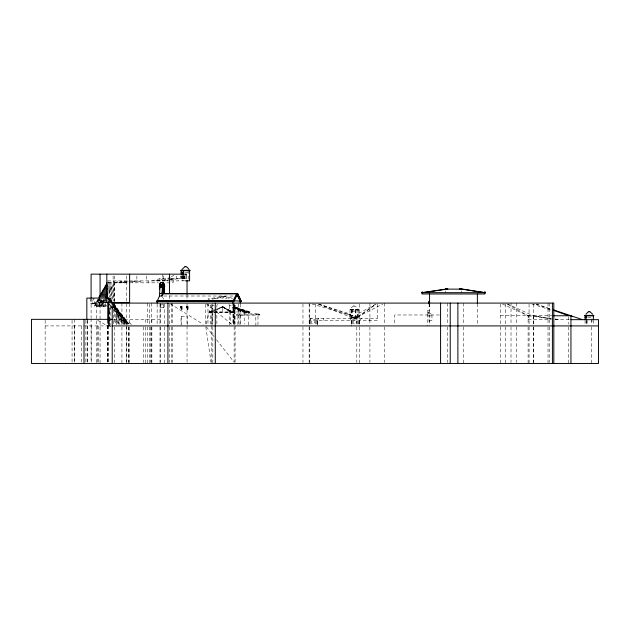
<?xml version="1.0" encoding="UTF-8"?>
<svg xmlns="http://www.w3.org/2000/svg" width="630" height="630" viewBox="0 0 630 630"><rect width="100%" height="100%" fill="white"/><g stroke="black" fill="none" stroke-linecap="round" stroke-linejoin="round"><path stroke-width="0.47" stroke-dasharray="3.15 2.36" d="M162.792 274.144L162.792 280.909L168.375 280.114M237.888 324.938L237.888 313.953L258.087 313.834L259.521 314.724L236.47 315.11L259.41 315.11L259.214 314.724M239.975 324.938L239.967 313.953L239.132 315.11M248.716 324.938L248.716 311.945L233.376 311.945M255.89 325.915L255.764 313.953L256.843 314.764M257.977 324.938L257.977 313.953L259.521 314.756M429.565 303.999L429.565 306.652L428.912 306.652L428.912 303.573M236.085 307.873L245.259 312.338L245.141 311.795L236.179 307.653L235.604 308.023M108.982 320.119L108.982 325.915L109.289 320.205M109.344 319.229L109.974 307.55M233.872 324.923L235.045 304.046L235.1 324.017M108.982 325.915L110.077 307.558M222.807 306.558L231.178 312.244L222.658 306.534L222.374 306.834L230.84 312.315L222.792 306.928L211.838 312.141M108.061 325.915L108.636 320.111M109.502 311.409L109.888 307.534M206.136 324.033L210.963 304.227M236.242 308.235L236.163 307.637L236.242 308.235L249.889 312.338L249.866 311.755L236.218 307.653M309.787 320.284L310.44 318.268L317.496 320.284L317.496 326.151M207.955 305.432L208.396 304.085M212.003 325.868L212.003 305.668L212.452 304.282M217.311 304.282L216.862 305.668L216.862 324.907M232.234 308.275L232.423 307.724L237.345 307.724L249.677 312.22L249.488 312.771L244.566 312.771L232.234 308.275L237.148 308.275L249.488 312.771M244.109 311.984L244.928 312.22L233.376 307.991L233.187 308.55L237.699 308.55L247.007 311.945M237.148 308.275L237.345 307.724M237.699 308.55L237.888 307.991L237.888 311.945M244.566 312.771L244.755 312.22L249.677 312.22M317.496 320.284L318.237 318.268L318.237 320.284M249.889 312.338L249.866 311.755M222.705 307.101L222.689 306.613L222.705 307.101L232.864 312.118L210.207 311.945L210.207 324.056M233.454 312.141L209.711 312.141L233.454 312.141L222.792 306.928L222.792 311.945M232.423 307.724L244.755 312.22L235.533 307.621M259.347 314.756L258.095 313.858M356.808 323.993L356.808 317.268L358.312 314.693M318.457 303.967L350.69 314.181C348.036 318.646 355.911 318.055 358.171 316.937L376.031 304.203M91.767 298.084L92.531 303.432L94.878 303.502L100.068 298.084L100.068 363.463M361.904 318.268L359.423 320.284L353.761 318.268L351.713 320.284L351.713 326.151M352.713 317.701L356.808 317.268L375.976 304.195M236.463 314.795L237.888 313.953M209.255 311.945L222.689 306.613M375.882 304.03L357.092 314.275L357.092 320.284M353.776 305.897L351.823 307.282L350.248 309.692L358.186 309.692L356.265 306.952L353.776 305.897L354.659 305.897M132.812 281.799L134.544 280.909L134.544 281.799M138.38 281.799L140.12 280.909L140.12 282.831M351.745 317.591L356.808 317.268L382.89 303.983M170.336 277.106L162.792 280.909L176.211 278.657L176.211 275.948M171.179 276.68L175.368 274.57M107.51 302.77A43.541 0.567 -0.2 0 0 92.531 303.432L93.901 298.084L94.878 303.502L96.492 302.731L96.492 363.463M220.547 308.038L222.902 306.928L209.199 312.322M118.968 282.453L120.432 281.799L128.221 281.799M123.173 282.453L124.645 281.799M353.784 317.607L357.643 317.197M94.878 303.502L96.146 302.983M210.231 312.118L209.711 312.141M115.314 282.831L116.306 282.831M119.519 282.831L120.519 282.831M349.319 314.685L350.69 314.181L350.69 320.19M151.917 280.909L159.855 278.657L170.257 278.657M155.712 280.909L163.65 278.657M214.641 298.785L220.72 297.785L226.8 298.785M354.887 317.331L358.171 316.937L358.399 315.976L357.092 314.275L359.832 315.205M225.579 296.604L220.72 296.604L207.955 299.061L212.814 299.061L225.579 296.604L232.88 298.006M91.09 304.07L100.068 302.731M157.272 280.909L168.438 279.318M169.368 279.184L173.093 278.657L173.093 282.831L165.241 282.831M169.305 279.98L178.613 278.657L178.613 280.909L169.305 280.909M350.548 314.937L356.808 317.268L350.941 317.292L317.504 303.825M185.322 272.38L188.189 272.38M171.202 278.657L185.417 278.657M107.612 280.909L128.386 280.909M129.142 280.909L168.438 280.909M184.598 280.83L181.141 280.83L181.149 274.263M128.859 281.799L140.12 281.799M126.008 282.114L120.432 282.114L121.795 281.799L121.795 282.453M114.369 282.453L126.008 282.453M108.746 282.594L114.534 282.594L114.534 301.557M107.612 282.831L158.374 282.831M108.368 283.784L113.865 283.784M108.368 284.965L113.195 284.965M107.698 286.154L112.526 286.154M108.297 287.335L111.856 287.335M108.297 288.524L111.187 288.524M108.588 289.705L110.518 289.705M107.919 290.895L109.848 290.895M108.51 292.076L109.179 292.076M163.698 296.013L233.675 296.013M104.501 300.376L97.075 300.376L97.075 306.298M103.832 301.557L96.406 301.557L96.406 306.298M106.919 302.731L95.736 302.746L95.736 306.298M102.493 303.928L95.067 303.928L95.067 306.298M160.642 304.534L160.642 307.905M160.681 304.833L163.674 304.833L163.674 307.605L160.681 307.605M101.824 305.117L94.398 305.117L94.398 306.298L109.179 306.298M113.636 305.133L115.369 305.133L115.369 324.356M212.003 305.668L213.948 305.668M228.989 304.282L229.446 305.668L234.305 305.668L234.305 324.907M428.912 306.117L429.565 306.117M111.912 306.306L116.235 306.306L116.235 324.379L116.274 311M112.786 307.479L117.109 307.479L117.148 324.411M233.171 307.991L238.093 307.991M113.652 308.653L117.983 308.653L117.983 324.324M114.526 309.826L118.857 309.826L118.857 324.348M350.028 309.865L358.431 309.865M429.565 310.464L427.573 310.464L427.573 325.915M115.4 311L119.731 311L119.763 324.379M351.43 311.74L357.029 311.74M429.565 312.07L427.927 312.07L427.927 315.906L431.959 315.906M116.274 312.173L120.606 312.173L120.637 324.426M427.573 312.212L429.565 312.212M248.527 312.496L244.015 312.496L244.204 311.945L244.204 324.056M427.927 313.323L431.959 313.323L431.959 320.457L429.046 320.457M117.148 313.346L121.472 313.346L121.472 324.3M347.847 314.181L350.69 314.181M118.023 314.52L122.346 314.52L122.346 324.332M439.433 314.984L394.687 314.984L394.687 324.096M118.889 315.693L123.22 315.693L123.26 324.379M500.496 315.764L551.691 315.764M119.763 316.866L124.094 316.866L124.094 324.426L124.126 321.56M587.735 317.473L591.956 317.473L591.956 324.041M120.637 318.04L124.968 318.04L124.968 324.497M309.787 318.268L377.591 318.268M121.511 319.213L125.843 319.213L125.843 324.3M113.298 319.347L159.996 319.347M528.097 319.662L551.345 319.662M555.054 319.662L570.945 319.662M122.385 320.386L126.709 320.386L126.709 324.379M113.557 304.959L126.827 321.268L126.827 324.056M317.37 321.457L309.519 321.457L309.519 324.395M359.289 321.457L351.445 321.457L351.445 324.395M123.26 321.56L127.583 321.56L127.583 324.497M429.565 321.709L429.046 321.709L429.046 315.906M317.236 322.631L309.385 322.631L309.385 323.804M359.155 322.631L351.312 322.631L351.312 323.804M124.126 322.733L128.457 322.733L128.457 323.907M309.251 323.804L317.103 323.804L317.103 322.631M351.178 323.804L359.021 323.804L359.021 322.631M125 323.907L129.331 323.907M113.518 303.888L128.922 324.001L128.276 324.001L113.109 304.676M45.147 325.915L111.494 325.915M111.037 326.253L109.289 326.253L109.289 320.386M355.509 317.063L356.808 317.268L318.449 304.046M355.942 317.181L356.887 317.276M222.374 306.834L222.965 306.912M231.178 312.244L230.596 312.173L231.029 311.889M528.192 315.764L551.219 318.882M555.054 319.402L556.975 319.662L555.077 319.347M507.378 303.912L533.263 315.764L551.345 318.41M555.148 318.969L559.905 319.662M533.271 324.127L533.263 315.764L551.281 318.725M220.72 296.604L232.58 298.88M235.305 307.905L236.392 308.235L236.274 307.692M245.259 312.338L244.471 312.126L245.141 311.795M311.952 303.928L356.808 317.268M235.856 308.023L249.504 312.126M531.83 303.975L551.187 310.165M536.146 304.022L550.801 308.968M536.114 304.07L551.502 309.59M502.283 303.912L528.129 315.764L528.192 319.662M222.823 307.101L233.376 312.315M507.268 304.03L528.129 315.764L528.097 324.127M97.697 320.3L107.431 325.915L107.431 362.502M170.281 303.794L203.207 324.371M206.435 303.896L215.562 311.22M216.326 311.826L232.297 324.647M350.028 314.425L350.815 315.205M129.623 322.67L131.41 324.615M113.565 306.4L128.922 324.001M113.518 309.684L125.047 324.371M206.27 326.686L214.082 336.648M216.484 339.712L233.903 361.935M113.746 304.274L126.827 321.268M113.211 306.723L125.598 324.072M162.43 296.809L163.627 299.179M212.72 312.118L212.641 324.056M114.518 282.831L113.684 280.909L113.684 282.831M107.895 281.547L108.447 282.831M233.848 304.282L234.305 305.668M232.824 303.408L233.486 305.432M239.983 315.11L240.235 316.134M205.813 326.883L211.058 362.502M89.964 298.084L90.641 303.258M533.263 315.764L533.271 319.662M593.365 320.284L593.365 324.041M591.247 319.662L591.247 324.127M591.247 326.883L591.247 363.463M587.152 320.284L587.152 324.041M586.42 320.284L586.42 324.041M586.152 320.284L586.152 324.041M585.065 320.284L585.065 324.041M568.693 316.74L568.693 324.127M568.693 326.883L568.693 363.463M549.21 303.093L549.21 324.017M549.21 326.883L549.21 362.502M548.021 303.093L548.021 324.017M548.021 326.883L548.021 363.463M533.397 304.07L533.397 324.072M533.397 326.883L533.397 363.463M533.271 326.883L533.271 362.502M529.066 304.07L529.066 324.072M529.066 326.883L529.066 363.463M528.097 326.883L528.097 363.463M516.269 303.093L516.269 324.017M516.269 326.883L516.269 362.502M511.017 303.093L511.017 324.017M511.017 326.883L511.017 362.502M505.599 304.07L505.599 324.072M505.599 326.883L505.599 363.463M500.496 304.07L500.496 324.072M500.496 326.883L500.496 363.463M477.375 303.652L477.375 323.977M463.593 303.093L463.593 324.017M463.593 326.883L463.593 363.463M461.38 290.902L461.38 292.674M447.505 303.093L447.505 324.017M447.505 326.883L447.505 362.502M445.56 290.902L445.56 292.674M429.565 303.573L429.565 325.915M384.631 303.093L384.631 324.017M384.631 326.883L384.631 362.502M377.591 304.046L377.591 320.284L309.653 320.284L309.653 324.277M369.92 303.093L369.92 324.017M369.92 326.883L369.92 362.502M369.211 318.268L369.211 320.284M359.423 304.046L359.423 326.151M359.423 326.883L359.423 363.463M359.289 320.284L359.289 324.277M359.155 321.457L359.155 324.395M358.431 309.653L358.431 320.19M357.029 309.865L357.029 320.19M356.808 326.883L356.808 362.502M355.745 309.865L355.745 320.19M355.233 309.865L355.233 320.19M354.855 318.268L354.855 320.284M353.761 318.268L353.761 320.284M352.454 309.865L352.414 320.284M351.579 320.284L351.579 324.277M351.572 309.865L351.572 320.19M351.43 309.865L351.43 320.19M350.028 309.653L350.028 320.19M323.221 318.268L323.221 320.284M317.37 320.284L317.37 324.277M317.236 321.457L317.236 324.395M315.693 304.046L315.693 320.284M310.44 318.268L310.44 320.284M309.787 304.046L309.787 326.151M309.787 326.883L309.787 362.502M309.149 303.093L309.149 324.017M309.149 326.883L309.149 363.463M302.967 304.046L302.967 324.017M302.967 326.883L302.967 362.502M240.235 303.975L240.235 323.962M238.353 303.849L238.353 324.915M235.1 325.915L235.1 362.502M234.132 303.093L234.132 324.017M234.132 326.883L234.132 362.502M233.825 304.046L233.825 324.923M233.486 303.613L233.486 324.899M233.376 307.991L233.376 324.056M232.942 303.125L232.942 324.056M230.517 311.945L230.517 324.056M229.446 305.668L229.446 324.907M212.83 303.093L212.814 324.915M212.83 326.883L212.83 363.463M211.2 304.266L211.2 324.93M211.2 325.915L211.2 362.502M207.955 303.613L207.955 324.135M205.671 304.266L205.671 324.93M188.189 270.506L188.189 279.893M187.409 306.597L187.409 309.369M187.299 306.597L187.299 309.369M187.181 324.639L187.181 316.339L181.038 316.339L181.038 324.639M187.039 295.226L187.039 299.124M187.039 303.999L187.039 362.494M184.685 275.948L184.748 278.657M184.598 275.948L184.598 278.657M184.007 275.2L184.007 280.83M183.921 275.948L183.921 278.657M183.322 275.2L183.322 280.83M182.913 275.948L182.913 278.657M182.771 275.948L182.771 278.657M182.558 274.263L182.558 280.83M181.338 306.597L181.448 309.369M181.275 275.948L181.275 278.657M181.227 316.339L181.227 324.639M180.629 275.948L180.629 278.657M172.431 303.282L172.431 324.93M172.431 326.883L172.431 362.502M171.588 303.093L171.588 324.017M171.588 326.883L171.588 362.502M169.462 295.509L169.462 299.4M169.462 304.266L169.462 325.915M169.462 326.883L169.462 362.502M164.43 304.022L164.414 324.017M164.414 326.883L164.414 363.463M163.65 275.948L163.65 280.909M163.461 304.833L163.461 307.605M160.611 303.093L160.611 324.017M160.611 326.883L160.611 362.502M159.996 304.054L159.996 324.041M159.996 326.883L159.996 362.502M159.855 278.657L159.855 280.909M157.138 304.022L157.138 324.017M151.862 319.347L151.862 324.041M151.862 326.883L151.862 363.463M151.57 303.093L151.57 324.017M151.57 326.883L151.57 362.502M150.759 326.883L150.759 362.502M149.688 304.054L149.688 325.915M149.688 326.883L149.688 362.502M148.113 280.909L148.113 282.831M147.42 303.093L147.42 324.017M147.42 326.883L147.42 363.463M146.601 276.082L146.601 280.909M145.617 319.347L145.617 324.041M145.617 326.883L145.617 363.463M143.482 326.883L143.482 362.502M136.86 276.082L136.86 280.909M132.859 280.909L132.859 282.831M129.623 303.684L129.623 324.293M129.623 326.883L129.623 362.502M128.788 326.883L128.788 362.502M128.276 326.883L128.276 362.502M126.598 321.268L126.598 324.056M126.386 276.066L126.386 362.486M126.26 326.883L126.26 363.463M126.008 281.799L126.008 282.831M121.929 303.093L121.929 324.017M121.929 326.883L121.929 363.463M121.511 318.04L121.511 324.497M120.432 281.799L120.432 282.453M118.889 314.52L118.889 324.332M117.078 280.909L117.078 282.831M114.534 302.502L114.495 324.332M114.369 275.995L114.369 301.786M114.313 326.883L114.313 362.502M113.865 282.594L113.865 301.4M113.865 302.384L113.865 306.298M113.62 303.959L113.62 324.316M113.116 276.082L113.116 280.909M113.195 283.784L113.195 300.478M112.526 284.965L112.526 299.581M111.856 286.154L111.856 299.659M111.187 287.335L111.187 297.88M110.518 288.524L110.518 296.541M110.163 306.865L110.163 326.253M109.848 289.705L109.848 296.667M109.179 290.895L109.179 296.817M108.179 320.119L108.139 362.502M108.061 320.119L108.061 362.502M107.738 320.276L107.738 362.486M106.824 298.919L106.824 302.731M106.438 299.51L106.502 306.298M105.84 298.006L105.769 306.298M105.171 299.187L105.1 306.298M104.43 298.817L104.501 306.298M103.832 300.376L103.832 306.298M103.761 299.47L103.761 306.298M103.162 301.557L103.162 306.298M103.092 299.557L103.092 306.298M102.493 302.746L102.493 306.298L102.422 299.659M101.824 303.928L101.824 306.298L101.761 298.848M101.154 305.117L101.154 306.298M101.091 299.006L101.091 306.298M100.422 299.51L100.422 306.298M99.753 297.769L99.753 306.298M99.083 298.006L99.083 306.298M98.414 299.187L98.414 306.298M98.508 325.915L98.508 363.463M97.745 299.187L97.745 306.298M97.382 325.915L97.382 363.463M91.208 325.915L91.208 363.463M91.09 298.943L91.09 317.701M91.09 318.67L91.09 362.494M87.68 320.284L87.68 362.502M87.176 320.323L87.176 362.486M85.869 320.284L85.869 363.463M81.577 325.915L81.577 362.502M74.568 325.915L74.568 362.502M74.269 319.347L74.269 363.463M72.072 320.323L72.072 362.486M45.147 320.284L45.147 363.463M181.59 306.298L180.487 306.298L180.487 309.661L181.59 309.661L181.59 306.298M187.551 306.298L186.441 306.298L186.441 309.661L187.551 309.661L187.551 306.298M182.164 306.597L180.629 306.597L180.629 309.369L182.164 309.369L182.164 306.597M188.118 306.597L186.582 306.597L186.582 309.369L188.118 309.369L188.118 306.597M358.777 309.653L349.682 309.653L349.682 310.078L358.777 310.078L358.777 309.653"/><path stroke-width="0.94" d="M429.565 303.117L429.565 301.345L428.912 301.345L428.912 303.573M237.439 293.895L237.557 293.281L237.675 293.895L162.635 293.895M164.202 285.65L164.706 286.422M236.549 293.863L232.761 301.534M162.249 293.501L162.635 287.642L163.012 293.501L237.557 293.533L241.384 301.534L240.416 301.534L236.935 294.627M237.793 296.336L236.589 296.013M240.188 301.093L234.132 300.762M241.384 301.534L237.557 293.533L233.73 301.534L156.957 301.534L159.532 296.013L159.973 285.65L159.603 286.43M160.8 282.61L159.988 285.752M164.02 284.469C162.02 280.382 164.887 284.988 164.02 286.43M159.681 284.492C162.816 278.925 156.248 287.28 162.611 284.587C166.95 280.539 155.256 283.587 163.461 282.579L164.328 284.492M421.738 292.745L421.832 292.336M445.749 288.839L445.969 288.532A1.701 0.599 84.1 0 1 446.26 288.595L446.568 289.194L421.635 292.84M460.782 288.768L485.588 292.769L485.124 292.076A1.37 0.913 -75.8 0 0 484.627 292.107L484.399 292.296M162.422 286.43L162.422 284.469L163.217 282.712M156.957 301.534L157.138 300.762L232.942 300.762M159.532 296.013L161.973 296.013L163.217 293.533M233.73 301.534L237.557 293.533M484.1 292.674L484.47 292.202A1.37 0.913 -75.8 0 1 485.053 292.17L485.517 292.863M159.311 286.524L159.792 285.548L162.705 285.548L162.225 286.524C153.72 286.87 167.178 285.201 164.398 286.43L164.398 293.501M162.044 286.43L162.414 285.65L161.973 296.013M162.705 285.548L162.225 286.524M181.944 269.459L185.078 266.537L187.197 267.285L189.087 269.459M460.711 288.863L460.869 288.627A1.701 0.599 -84.1 0 1 461.184 288.556L461.404 288.863M421.801 292.572L422.171 292.241A1.37 0.913 75.8 0 1 422.667 292.273L422.824 292.367M445.875 288.792L446.032 288.627A1.701 0.599 84.1 0 1 446.331 288.69L446.442 288.839M585.995 314.134L588.034 312.094L589.743 311.622L592.641 314.134M460.798 288.721L460.963 288.524A1.701 0.599 -84.1 0 1 461.255 288.461L461.514 288.934M112.305 308.141L108.061 302.731L110.069 300.817L111.148 300.793L112.927 303.117M185.96 266.537L185.078 266.537M589.759 311.622L588.877 311.622M461.38 289.123L484.824 292.674L484.824 293.974L422.116 293.974L422.116 292.674L445.56 289.123L461.53 289.123M180.904 270.294L190.039 270.294M180.904 270.719L190.039 270.719M181.149 272.38L183.921 272.38M186.22 274.144L91.09 274.144L91.09 298.084M185.44 280.83L189.599 280.83L189.599 270.506L181.149 270.506L181.149 274.263M107.698 284.965L105.769 284.965L105.769 286.154M162.721 285.65L159.792 285.548M107.698 286.154L105.1 286.154L105.1 287.335M107.328 287.335L104.43 287.335L104.43 288.524M159.603 287.351L164.398 287.351M107.628 288.524L103.761 288.524L103.761 289.705M162.571 289.264L164.194 289.264L164.194 293.501M445.694 289.194L447.662 289.194M107.628 289.705L103.092 289.705L103.092 290.895M107.25 290.895L102.422 290.895L102.422 292.076M107.549 292.076L101.761 292.076L101.761 293.265M422.116 292.674L484.824 292.674M107.84 293.265L101.091 293.265L101.091 294.446M159.532 293.501L164.469 293.501M107.84 294.446L100.422 294.446L100.422 295.635M107.171 295.635L99.753 295.635L99.753 296.817M106.502 296.817L99.083 296.817L99.083 298.006M156.917 301.203L233.691 301.203M428.912 301.88L429.565 301.88M108.061 302.731L110.848 302.731M111.778 302.731L129.623 302.731L129.623 274.144M584.687 315.386L593.83 315.386M553.62 315.764L570.945 315.764L582.451 319.662M584.687 315.803L593.83 315.803M585.065 317.473L586.42 317.473M112.439 319.347L31.5 319.347L31.5 363.463L598.5 363.463L598.5 319.662L570.945 319.662M112.211 325.915L598.5 325.915M553.549 309.897L570.945 315.764L572.442 316.74M554.219 310.566L567.788 315.441M108.061 320.119L108.061 298.084L111.148 300.793L110.368 298.084L86.838 298.084L86.838 319.347M422.974 292.501L422.596 292.186A1.37 0.913 75.8 0 0 422.1 292.147M112.502 303.904L108.061 298.084M237.006 294.36L240.455 301.203M162.422 284.469L159.988 284.469M164.194 289.264L163.808 287.642L163.43 293.501M593.365 319.347L593.365 315.591L585.065 315.591L585.065 319.347M586.152 315.591L586.152 319.347M570.945 315.764L570.945 363.463M553.817 363.463L553.817 303.093L112.211 303.093L112.211 363.463M552.408 303.093L552.408 363.463M477.375 293.974L477.375 303.652M459.561 288.438L459.49 289.217M457.884 303.093L457.884 363.463M450.23 303.093L450.23 363.463M447.662 288.509L447.733 289.288M440.575 303.093L440.575 363.463M429.565 293.974L429.565 303.652M240.235 300.762L240.235 303.038M232.942 301.171L232.942 303.125M215.279 303.093L215.279 363.463M187.039 280.602L187.039 294.249M186.141 274.144L186.141 278.657M183.322 270.506L183.322 274.263M182.558 272.38L182.558 274.263M169.462 274.144L169.462 293.572M167.919 303.093L167.919 363.463M157.138 300.762L157.138 303.069M108.179 302.731L108.179 320.119M107.108 282.594L106.438 284.965M107.171 294.446L107.171 298.541M106.824 274.144L106.824 297.966M106.502 295.635L106.502 298.714M105.84 296.817L105.84 298.006M100.068 274.144L100.068 296.171M84.011 319.347L84.011 363.463M159.603 289.312A2.378 0.591 -90 0 1 159.673 288.067M163.257 283.784L163.186 284.484L163.257 283.784"/></g></svg>
